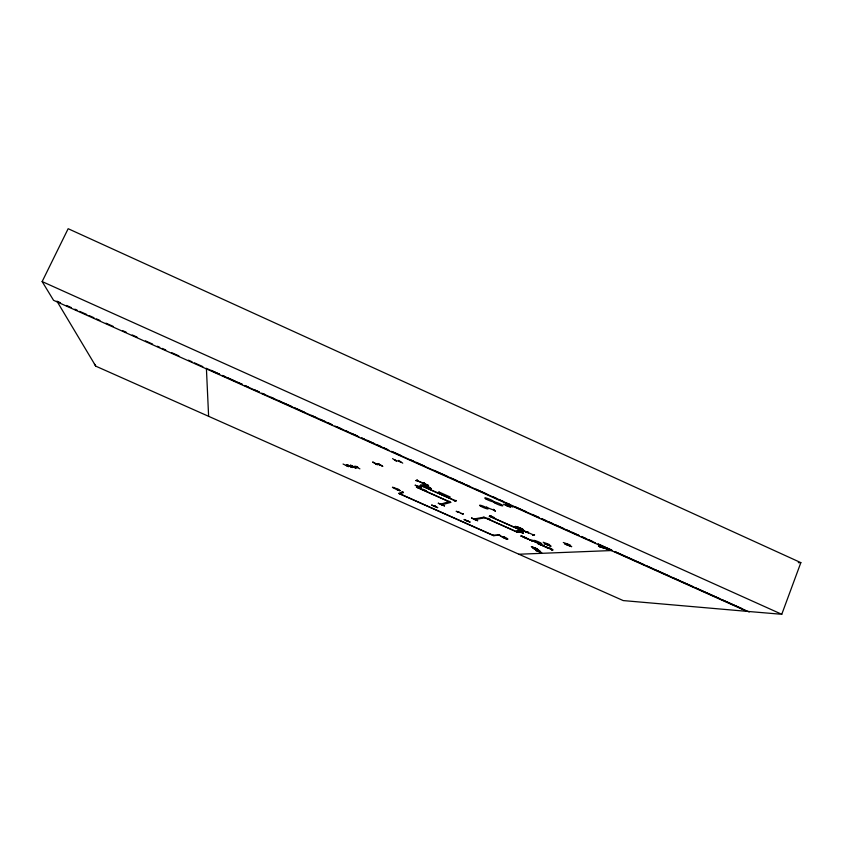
<?xml version="1.0" encoding="UTF-8"?>
<svg xmlns="http://www.w3.org/2000/svg" width="843" height="843" viewBox="0 0 843 843"><rect width="100%" height="100%" fill="white"/><g stroke="black" fill="none" stroke-linecap="round" stroke-linejoin="round"><path stroke-width="1.26" d="M493.587 509.393L495.083 511.069M532.671 535.063L534.578 534.831M507.518 505.969L509.509 505.6L507.391 505.979L508.213 505.779M507.792 506.137L509.783 505.716M541.585 543.735L541.554 543.777A4.373 0.537 22.3 0 0 536.654 541.111A4.373 0.537 22.3 0 0 534.631 541.248A4.373 0.537 22.3 0 0 541.459 543.777L541.522 543.788M489.488 516.474L491.132 516.127M498.202 535.031L499.783 534.884M507.739 539.067L505.853 538.709M424.419 482.913L423.291 483.914L424.314 483.187M435.525 506.316L433.955 506.485L435.199 506.169M431.079 488.719L431.026 488.761A4.531 0.59 23.1 0 0 425.504 485.747A4.531 0.59 23.1 0 0 424.103 486.253A4.542 0.59 23.1 0 0 430.952 488.761A4.542 0.59 23.1 0 0 425.494 485.758A4.542 0.59 23.1 0 0 424.092 486.263A4.531 0.59 23.1 0 0 430.942 488.75M400.119 490.584L397.833 489.14M402.733 463.165L398.644 460.415M382.796 466.369L378.075 463.524L382.511 466.305M355.946 468.192L350.614 465.41M350.477 465.357L355.83 468.128M346.578 464.683L351.9 467.412M392.459 487.412L397.59 490.036M532.945 548.108L539.025 550.479L532.997 548.235M571.638 546.675L564.81 544.02L571.596 546.549M512.692 507.022L505.463 503.703M544.378 543.682L550.869 546.159L544.315 543.63M550.869 546.138L548.782 544.905M471.585 517.992L477.728 520.763L471.637 518.002M428.518 485.494L416.906 480.552L423.534 483.46M421.89 482.491L428.56 485.505M781.767 614.294L800.85 562.639L68.157 228.706L42.15 281.573L53.552 300.308L746.887 611.344L781.767 614.294L42.15 281.573M746.887 611.344L623.198 600.574L518.888 554.23L612.345 550.511L597.94 544.041M550.142 548.287L549.236 548.308M550.627 548.814L548.487 548.34L550.353 548.277M550.3 548.835L550.774 548.466L550.216 548.635M551.659 549.541C549.752 548.888 554.346 550.985 550.374 549.13C553.914 550.247 550.753 549.204 551.828 548.919M538.688 543.45L537.254 543.335L538.835 543.092M539.805 544.388L543.292 545.811L542.734 544.989L543.767 546.022M524.525 537.476L526.327 538.224L525.969 537.549M533.292 540.848L531.322 540.648M522.702 530.437L516.527 531.68M523.956 530.995L523.735 531.543L489.34 516.179L524.083 531.501L517.412 532.26L483.703 517.212M449.561 501.343L440.552 504.304L441.753 504.831L450.847 502.354L416.663 487.106M418.149 487.117L417.917 487.665L421.953 486.084M420.92 484.967L420.678 485.515L455.81 501.005L420.92 485.42L416.431 487.191L450.573 502.428M420.92 485.42L421.152 484.873M526.864 538.055L525.674 537.423M356.842 467.444L357.527 466.938L357.263 467.559L356.958 466.737L357.221 467.538L353.291 466.527M517.117 530.532L523.492 533.324L517.054 530.584M415.199 485.231L421.732 488.108L415.262 485.22M431.742 505.094L437.791 507.676L431.753 505.062M469.941 522.08L463.998 519.478L470.025 522.028M549.657 544.61L543.187 542.239M570.142 544.926L563.303 542.502M540.279 551.164L534.177 548.898M343.069 464.029L348.57 466.706M347.232 464.756L352.532 467.507M352.395 467.507L347.053 464.788M355.841 467.823L350.677 465.167M372.943 462.101L377.474 464.767L372.701 462.059M396.41 461.247L392.564 458.592M510.563 507.402L503.429 504.198M527.729 531.807L525.779 532.028L527.96 531.922M506.264 505.41L508.224 505.031M506.559 505.526L508.561 505.157M466.221 520.795L467.876 520.658M456.116 500.521L454.314 500.816L455.842 500.405M402.743 491.669L401.963 492.133M415.894 480.584L417.538 480.268L415.947 480.573M416.231 480.679L417.211 480.067M610.163 549.52L598.593 546.116M611.417 550.353L599.436 546.685L611.533 550.3M598.425 546.011L610.29 549.467M400.056 493.872L403.428 492.554L402.259 492.027L398.718 493.44L493.64 535.684L498.972 535.094L492.807 535.147M424.345 483.26L423.291 483.914M433.955 506.485L435.294 506.158M456.074 501.069L455.41 500.816M506.601 505.621L508.592 505.252M484.936 517.771L474.851 519.594L473.671 519.056L484.008 517.159L517.75 532.218M489.604 516.032L490.236 516.316M524.725 537.37L521.237 536.095L521.817 536.464M523.261 536.717L524.03 537.054M524.652 537.223L520.805 535.937L522.934 536.654L521.922 536.338M524.683 537.476C528.867 538.993 523.756 537.507 525.063 537.908M543.64 546.032L539.646 544.378L540.426 544.757M518.961 554.262L95.775 366.157L94.405 363.965M392.501 487.275L394.039 487.602M487.834 508.371L486.632 506.854M397.59 490.025L400.056 490.647M798.289 562.65L800.85 562.639M526.158 538.234L525.347 537.982M539.91 544.346L541.712 545.094L540.721 544.831M380.341 465.02L375.188 463.492L380.182 464.914M547.054 547.033L547.297 547.571L546.401 547.413L548.888 548.161L547.202 547.581M525.02 537.644L525.663 537.834M345.809 465.389L348.844 465.937M349.813 466.137L352.943 466.727M353.185 466.853L350.119 466.274M540.416 544.515L541.069 544.704M395.388 460.289L394.598 459.983L400.688 461.922M399.867 461.606L400.541 461.816M507.665 505.421L508.329 505.705M531.554 540.078L533.134 540.7M399.182 490.542L399.73 490.658M566.612 543.724L568.266 545.389M537.117 550.068L538.392 551.301M506.643 538.94L507.254 539.077M359.877 468.845L354.692 466.158M402.511 492.038L403.08 492.312M498.803 534.936L498.224 534.683L498.919 534.957M346.125 465.441L349.15 466.074M494.188 510.268L487.528 507.771M537.518 550.31L538.508 551.427M546.717 543.672L547.634 544.799M547.665 544.894L546.559 543.514M357.232 466.885L357.053 467.433M394.018 487.591L398.676 489.583M502.965 536.58L504.946 537.391L500.162 535.937L503.966 538.003M504.957 538.382L505.874 538.698L503.977 537.992M538.677 543.914L539.32 544.009L538.266 543.482M528.192 539.225C531.332 539.963 525.157 538.719 527.444 538.582C530.985 539.994 525.863 538.14 527.96 539.33M568.15 545.231L566.991 543.977M493.471 509.404L495.347 511.227M531.375 546.643L537.497 548.993L531.448 546.738M551.174 549.067L553.071 549.994L551.996 549.678M528.097 539.33L527.866 539.235M539.172 543.387C538.161 543.177 540.974 545.136 537.845 543.503M538.582 543.935L537.739 543.514M528.097 539.246L527.244 538.825M535.779 549.215L534.336 547.824L535.885 549.172M398.908 493.366L493.935 535.653M426.969 487.465L430.457 489.024M491.069 516.106L494.63 517.697M422.786 489.193L426.326 490.774M487.718 518.182L490.046 519.214M60.506 302.774L56.924 301.172L95.775 366.157M66.492 305.461L71.233 307.547M74.827 309.16L77.219 310.224M79.642 311.362L86.787 314.523M89.179 315.598L93.963 317.748M96.387 318.875L99.938 320.435M105.955 323.164L113.099 326.346M122.688 330.677L126.26 332.247M132.256 334.966L137.019 337.084M145.417 340.867L152.572 344.07M157.367 346.241L159.748 347.284M162.151 348.38L165.734 349.971M171.719 352.68L178.885 355.883M188.463 360.182L192.046 361.795M194.438 362.869L202.815 366.621M211.193 370.383L219.58 374.144M223.174 375.757L225.576 376.842M227.968 377.917L235.165 381.141M237.557 382.216L242.352 384.366M244.744 385.441L248.337 387.053M254.333 389.74L259.128 391.89M262.721 393.502L265.123 394.577M271.109 397.264L274.702 398.876M277.105 399.951L281.899 402.111M284.291 403.186L291.478 406.41M293.88 407.485L304.66 412.322M310.656 415.009L317.843 418.233M320.245 419.308L325.04 421.458M327.432 422.533L331.025 424.145M337.021 426.843L341.815 428.992M345.409 430.604L347.801 431.679M350.203 432.754L357.39 435.979M362.184 438.128L364.576 439.203M366.979 440.278L374.166 443.502M376.568 444.577L381.363 446.727M383.755 447.802L387.348 449.424M393.344 452.111L400.53 455.336M410.119 459.635L413.713 461.247M416.105 462.322L424.493 466.084M432.891 469.846L447.264 476.306M449.667 477.38L456.853 480.605M459.245 481.68L464.04 483.829M466.442 484.904L470.036 486.516M476.032 489.203L486.811 494.04M492.807 496.727L496.401 498.35M498.793 499.425L503.587 501.574M505.99 502.649L509.583 504.262M515.568 506.949L526.359 511.785M532.344 514.472L539.541 517.697M541.933 518.772L546.728 520.921M549.13 522.007L552.723 523.619M555.115 524.694L563.503 528.456M567.097 530.068L569.499 531.143M571.891 532.218L579.088 535.442M581.48 536.517L586.275 538.666M588.667 539.741L592.26 541.354M598.256 544.041L609.046 548.888M651.997 568.308L614.747 551.585L644.463 564.915M654.4 569.394L668.815 575.864M671.218 576.939L745.707 610.385M746.909 610.922L749.248 611.976M207.61 368.918L219.623 374.313M222.025 375.388L242.436 384.545M244.839 385.63L259.254 392.09M261.657 393.165L276.061 399.635M278.464 400.71L292.879 407.18M295.282 408.254L309.697 414.724M312.1 415.799L315.704 417.422M318.106 418.497L332.511 424.956M334.913 426.042L349.329 432.501M351.731 433.587L358.939 436.811M361.341 437.896L388.96 450.288M391.363 451.363L432.196 469.688M434.598 470.763L449.013 477.222M451.416 478.308L505.463 502.554M507.865 503.629L522.27 510.099M524.673 511.174L539.088 517.644M541.491 518.719L578.72 535.421M581.122 536.496L595.537 542.966M646.834 565.98L670.617 576.654M672.999 577.718L680.132 580.922M681.334 581.459L693.273 586.812M695.665 587.887L719.564 598.604M721.956 599.679L742.261 608.794M534.494 534.894L532.565 535.063M533.482 534.936L527.054 532.102M491.058 516.201L489.372 516.474M531.87 540.268L532.902 540.763M531.627 540.626L532.607 541.122L531.427 540.648M504.936 537.391L507.76 539.056M547.56 547.739L548.171 548.066L546.991 547.592M355.83 466.348L357.832 467.422L355.851 466.379M506.643 538.234L507.254 538.582M530.447 539.984L529.541 539.583L530.352 539.984M457.707 511.827L459.382 512.291L456.137 511.322L457.833 511.785M206.398 368.233L208.621 416.379M428.286 487.939A4.563 0.59 23.1 0 1 427.211 487.528M519.393 528.603A4.51 0.58 22.4 0 1 518.319 528.139M517.317 527.676A4.51 0.58 22.4 0 1 516.464 527.233M519.341 528.719A4.542 0.58 22.4 0 1 518.266 528.255M517.254 527.792A4.542 0.58 22.4 0 1 516.39 527.339M515.326 526.622A4.542 0.58 22.4 0 1 515.189 526.411M539.573 543.177A4.394 0.537 22.3 0 1 537.528 542.418M535.779 550.426L541.764 552.702L535.769 550.468M444.514 505.895L438.328 503.239L444.514 505.895M528.413 532.797L521.922 530.005L528.435 532.871M546.443 547.16L544.167 546.401L546.443 547.16M439.098 492.059L437.285 492.66L448.371 497.602L450.267 497.043L439.098 492.059M530.563 539.973L529.847 540.036L530.563 539.973M533.882 541.322L536.517 542.502L533.882 541.322M544.367 545.979L543.335 546.053L544.367 545.979M462.87 513.84L460.109 513.092L463.365 514.061L462.87 513.84M486.158 499.098A4.921 0.685 22.6 0 0 493.745 501.838A4.921 0.685 22.6 0 0 488.118 498.645A4.921 0.685 22.6 0 0 486.158 499.098M495.094 503.102A4.921 0.685 22.5 0 0 502.702 505.853A4.921 0.685 22.5 0 0 497.107 502.67A4.921 0.685 22.5 0 0 495.094 503.102M516.316 527.497A4.542 0.58 22.4 0 0 523.366 530.089A4.521 0.58 22.4 0 0 518.308 527.265A4.521 0.58 22.4 0 0 516.327 527.497A4.521 0.58 22.4 0 0 523.355 530.078A4.542 0.58 22.4 0 0 518.297 527.265A4.542 0.58 22.4 0 0 516.316 527.497M480.879 506.327A4.658 0.622 22.7 0 0 488.055 508.94A4.658 0.622 22.7 0 0 482.691 505.937A4.658 0.622 22.7 0 0 480.879 506.327"/></g></svg>
